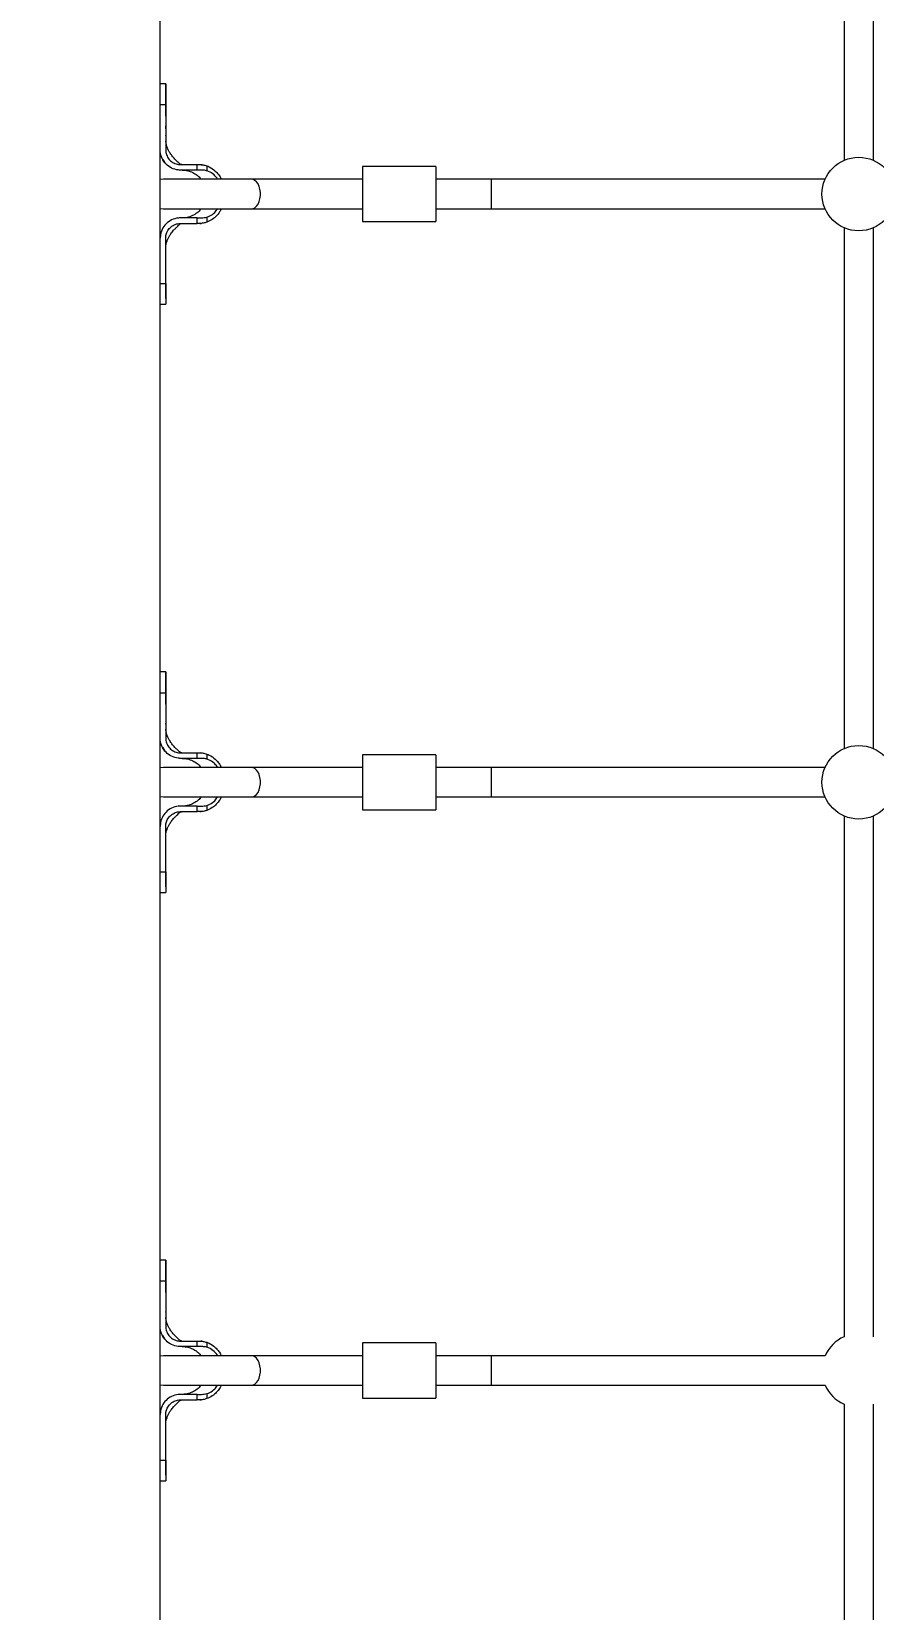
# Model space of a CAD drawing. Header units: millimetres. Extents: x -6304 to 6571, y -6082 to 4447.
# Drawn here: x -965 to -507, y -115 to 743 of the extents above; entities that cross this region are included whole.
import ezdxf

# ---------------------------------------------------------------- set-up
doc = ezdxf.new("R2010")
doc.units = ezdxf.units.MM
doc.layers.add('DIKOM_ОБЪЕКТ', color=7, linetype='Continuous')
doc.layers.add('DIKOM_РАЗМЕР_ОБЪЕКТА', color=7, linetype='Continuous')
doc.styles.add('style1', font='arial.ttf', dxfattribs={"width": 0.8})
doc.dimstyles.new('1-50', dxfattribs={"dimtxt": 300, "dimasz": 200, "dimexe": 100, "dimexo": 0, "dimgap": 100, "dimtad": 1, "dimtxsty": 'style1', "dimcen": 200, "dimclrd": 7, "dimclre": 7, "dimclrt": 7, "dimadec": 1, "dimazin": 2, "dimtfac": 1, "dimtmove": 0, "dimatfit": 2, "dimfxl": 0, "dimlwd": 25, "dimlwe": 18, "dimarcsym": 0})

# ---------------------------------------------------------------- blocks, each defined once
blk = doc.blocks.new('*D13')
at = {"layer": 'Defpoints', "color": 0, "transparency": 16777216}
for p in [(-3548.9, 424.04), (5070.79, -640.9), (5070.79, -4541.09)]:
    blk.add_point(p, dxfattribs=at)
at = {"layer": 'DIKOM_РАЗМЕР_ОБЪЕКТА', "color": 7, "lineweight": 18, "transparency": 16777216}
for p, q in [((-3548.9, 424.04), (-3548.9, -4641.09)), ((5070.79, -640.9), (5070.79, -4641.09))]:
    blk.add_line(p, q, dxfattribs=at)
at = {"layer": 'DIKOM_РАЗМЕР_ОБЪЕКТА', "color": 7, "lineweight": 25, "transparency": 16777216}
blk.add_line((-3148.9, -4541.09), (4670.79, -4541.09), dxfattribs=at)
at = {"layer": 'DIKOM_РАЗМЕР_ОБЪЕКТА', "color": 7, "transparency": 16777216}
for points in [[(-3148.9, -4474.42), (-3148.9, -4607.76), (-3548.9, -4541.09)], [(4670.79, -4474.42), (4670.79, -4607.76), (5070.79, -4541.09)]]:
    blk.add_solid(points, dxfattribs=at)
at = {"layer": 'DIKOM_РАЗМЕР_ОБЪЕКТА', "color": 7, "transparency": 16777216, "insert": (1449.19, -4307.92), "char_height": 300, "attachment_point": 5, "style": 'style1'}
blk.add_mtext('8650', dxfattribs=at)

msp = doc.modelspace()

# ---------------------------------------------------------------- linework, layer by layer
at = {"layer": 'DIKOM_ОБЪЕКТ', "color": 7, "linetype": 'Continuous', "lineweight": 15}
for p, q in [((-895.172, -504.962), (-895.172, 1495.038)), ((-523.172, 956.708), (-523.172, 673.369)), ((-507.172, 673.369), (-507.172, 956.708)), ((-892.172, 715.038), (-895.172, 715.038)), ((-892.172, 709.76), (-892.172, 715.027)), ((-892.172, 706.543), (-892.173, 707.815)), ((-895.172, 703.756), (-892.172, 703.756)), ((-892.172, 703.756), (-892.172, 679.038)), ((-893.919, 674.062), (-892.875, 672.308)), ((-892.959, 672.42), (-892.21, 671.603)), ((-884.172, 671.038), (-883.172, 671.038)), ((-883.172, 671.038), (-875.034, 671.038)), ((-875.034, 668.038), (-875.034, 671.038)), ((-872.401, 670.948), (-873.096, 670.974)), ((-869.824, 670.371), (-869.824, 667.653)), ((-745.172, 670.038), (-785.172, 670.038)), ((-785.172, 670.038), (-785.172, 655.038)), ((-745.172, 670.038), (-745.172, 655.038)), ((-893.457, 663.038), (-895.172, 662.852)), ((-845.457, 663.038), (-893.457, 663.038)), ((-883.172, 668.038), (-884.172, 668.038)), ((-875.034, 668.038), (-883.172, 668.038)), ((-785.172, 663.038), (-845.457, 663.038)), ((-715.172, 663.038), (-745.172, 663.038)), ((-533.503, 663.038), (-715.172, 663.038)), ((-715.172, 663.038), (-715.172, 647.038)), ((-785.172, 655.038), (-785.172, 640.038)), ((-745.172, 655.038), (-745.172, 640.038)), ((-895.172, 647.224), (-893.457, 647.038)), ((-893.457, 647.038), (-845.457, 647.038)), ((-845.457, 647.038), (-785.172, 647.038)), ((-745.172, 647.038), (-715.172, 647.038)), ((-715.172, 647.038), (-533.503, 647.038)), ((-883.172, 642.038), (-884.172, 642.038)), ((-884.172, 639.038), (-883.172, 639.038)), ((-875.034, 642.038), (-883.172, 642.038)), ((-883.172, 639.038), (-875.034, 639.038)), ((-875.034, 639.038), (-875.034, 642.038)), ((-873.542, 639.07), (-872.822, 639.087)), ((-873.521, 639.071), (-872.825, 639.123)), ((-869.824, 642.424), (-869.824, 639.706)), ((-785.172, 640.038), (-745.172, 640.038)), ((-523.172, 636.708), (-523.172, 353.369)), ((-507.172, 353.369), (-507.172, 636.708)), ((-892.172, 606.321), (-892.172, 631.024)), ((-895.172, 606.321), (-892.172, 606.321)), ((-892.172, 602.177), (-892.172, 595.059)), ((-895.172, 595.038), (-892.172, 595.038)), ((-892.172, 395.038), (-895.172, 395.038)), ((-892.172, 389.76), (-892.172, 395.027)), ((-892.172, 386.543), (-892.173, 387.815)), ((-895.172, 383.756), (-892.172, 383.756)), ((-892.172, 383.756), (-892.172, 359.038)), ((-893.919, 354.062), (-892.875, 352.308)), ((-892.959, 352.42), (-892.21, 351.603)), ((-884.172, 351.038), (-883.172, 351.038)), ((-883.172, 348.038), (-884.172, 348.038)), ((-883.172, 351.038), (-875.034, 351.038)), ((-875.034, 348.038), (-883.172, 348.038)), ((-875.034, 348.038), (-875.034, 351.038)), ((-872.401, 350.948), (-873.096, 350.974)), ((-869.824, 350.371), (-869.824, 347.653)), ((-745.172, 350.038), (-785.172, 350.038)), ((-785.172, 350.038), (-785.172, 335.038)), ((-745.172, 350.038), (-745.172, 335.038)), ((-893.457, 343.038), (-895.172, 342.852)), ((-845.457, 343.038), (-893.457, 343.038)), ((-785.172, 343.038), (-845.457, 343.038)), ((-785.172, 335.038), (-785.172, 320.038)), ((-715.172, 343.038), (-745.172, 343.038)), ((-745.172, 335.038), (-745.172, 320.038)), ((-533.503, 343.038), (-715.172, 343.038)), ((-715.172, 343.038), (-715.172, 327.038)), ((-895.172, 327.224), (-893.457, 327.038)), ((-893.457, 327.038), (-845.457, 327.038)), ((-845.457, 327.038), (-785.172, 327.038)), ((-745.172, 327.038), (-715.172, 327.038)), ((-715.172, 327.038), (-533.503, 327.038)), ((-883.172, 322.038), (-884.172, 322.038)), ((-884.172, 319.038), (-883.172, 319.038)), ((-875.034, 322.038), (-883.172, 322.038)), ((-883.172, 319.038), (-875.034, 319.038)), ((-875.034, 319.038), (-875.034, 322.038)), ((-873.542, 319.07), (-872.822, 319.087)), ((-873.521, 319.071), (-872.825, 319.123)), ((-869.824, 322.424), (-869.824, 319.706)), ((-785.172, 320.038), (-745.172, 320.038)), ((-892.172, 286.321), (-892.172, 311.024)), ((-523.172, 316.708), (-523.172, 33.369)), ((-507.172, 33.369), (-507.172, 316.708)), ((-895.172, 286.321), (-892.172, 286.321)), ((-895.172, 275.038), (-892.172, 275.038)), ((-892.172, 282.177), (-892.172, 275.059)), ((-892.172, 75.038), (-895.172, 75.038)), ((-892.172, 69.76), (-892.172, 75.027)), ((-895.172, 63.756), (-892.172, 63.756)), ((-892.172, 66.543), (-892.173, 67.815)), ((-892.172, 63.756), (-892.172, 39.038)), ((-893.919, 34.062), (-892.875, 32.308)), ((-892.959, 32.42), (-892.21, 31.603)), ((-884.172, 31.038), (-883.172, 31.038)), ((-883.172, 28.038), (-884.172, 28.038)), ((-883.172, 31.038), (-875.034, 31.038)), ((-875.034, 28.038), (-883.172, 28.038)), ((-875.034, 28.038), (-875.034, 31.038)), ((-872.401, 30.948), (-873.096, 30.974)), ((-869.824, 30.371), (-869.824, 27.653)), ((-745.172, 30.038), (-785.172, 30.038)), ((-785.172, 30.038), (-785.172, 15.038)), ((-745.172, 30.038), (-745.172, 15.038)), ((-893.457, 23.038), (-895.172, 22.852)), ((-845.457, 23.038), (-893.457, 23.038)), ((-785.172, 23.038), (-845.457, 23.038)), ((-715.172, 23.038), (-745.172, 23.038)), ((-533.503, 23.038), (-715.172, 23.038)), ((-715.172, 23.038), (-715.172, 7.038)), ((-785.172, 15.038), (-785.172, 0.038)), ((-745.172, 15.038), (-745.172, 0.038)), ((-895.172, 7.224), (-893.457, 7.038)), ((-893.457, 7.038), (-845.457, 7.038)), ((-883.172, 2.038), (-884.172, 2.038)), ((-875.034, 2.038), (-883.172, 2.038)), ((-875.034, -0.962), (-875.034, 2.038)), ((-869.824, 2.424), (-869.824, -0.294)), ((-845.457, 7.038), (-785.172, 7.038)), ((-785.172, 0.038), (-745.172, 0.038)), ((-745.172, 7.038), (-715.172, 7.038)), ((-715.172, 7.038), (-533.503, 7.038)), ((-884.172, -0.962), (-883.172, -0.962)), ((-883.172, -0.962), (-875.034, -0.962)), ((-873.542, -0.93), (-872.822, -0.913)), ((-873.521, -0.929), (-872.825, -0.877)), ((-523.172, -3.292), (-523.172, -286.631)), ((-507.172, -286.631), (-507.172, -3.292)), ((-892.172, -33.679), (-892.172, -8.976)), ((-895.172, -33.679), (-892.172, -33.679)), ((-892.172, -37.823), (-892.172, -44.941)), ((-895.172, -44.962), (-892.172, -44.962))]:
    msp.add_line(p, q, dxfattribs=at)
at = {"layer": 'DIKOM_ОБЪЕКТ', "color": 7, "linetype": 'Continuous', "lineweight": 15, "flags": 128}
for points in [[(-892.159, 686.7), (-892.158, 686.846), (-892.157, 686.992)], [(-845.457, 647.038), (-844.68, 647.144), (-843.68, 647.606), (-842.763, 648.417), (-841.972, 649.537), (-841.344, 650.914), (-840.908, 652.484), (-840.685, 654.173), (-840.685, 655.903), (-840.908, 657.593), (-841.344, 659.163), (-841.972, 660.54), (-842.763, 661.66), (-843.68, 662.47), (-844.68, 662.933), (-845.457, 663.038)], [(-892.159, 366.7), (-892.158, 366.846), (-892.157, 366.992)], [(-845.457, 327.038), (-844.68, 327.144), (-843.68, 327.606), (-842.763, 328.417), (-841.972, 329.537), (-841.344, 330.914), (-840.908, 332.484), (-840.685, 334.173), (-840.685, 335.903), (-840.908, 337.593), (-841.344, 339.163), (-841.972, 340.54), (-842.763, 341.66), (-843.68, 342.47), (-844.68, 342.933), (-845.457, 343.038)], [(-892.159, 46.7), (-892.158, 46.846), (-892.157, 46.992)], [(-845.457, 7.038), (-844.68, 7.144), (-843.68, 7.607), (-842.763, 8.417), (-841.972, 9.537), (-841.344, 10.914), (-840.908, 12.484), (-840.685, 14.173), (-840.685, 15.903), (-840.908, 17.593), (-841.344, 19.163), (-841.972, 20.54), (-842.763, 21.66), (-843.68, 22.47), (-844.68, 22.933), (-845.457, 23.038)]]:
    msp.add_lwpolyline(points, dxfattribs=at)
at = {"layer": 'DIKOM_ОБЪЕКТ', "color": 7, "linetype": 'Continuous', "lineweight": 15}
for centre in [(-515.172, 655.038), (-515.172, 335.038)]:
    msp.add_circle(centre, 20, dxfattribs=at)
for start, end in [(113.578178, 156.421822), (203.578178, 246.421822)]:
    msp.add_arc((-515.172, 15.038), 20, start, end, dxfattribs=at)
for points, knots in [([(-892.172, 715.017), (-892.172, 715.024), (-892.172, 715.117), (-892.172, 714.76), (-892.172, 713.906), (-892.173, 712.47), (-892.173, 710.533), (-892.172, 707.761), (-892.172, 705.262), (-892.172, 703.756)], [0, 0, 0, 0, 0.0122964, 0.1651445, 0.3136857, 0.4665326, 0.6150711, 0.7679178, 1, 1, 1, 1]), ([(-892.172, 706.765), (-892.172, 707.381), (-892.172, 708.594), (-892.172, 709.375), (-892.172, 709.76)], [0, 0, 0, 0, 0.5079457, 1, 1, 1, 1]), ([(-892.171, 702.164), (-892.171, 703.463), (-892.172, 705.952), (-892.172, 708.288), (-892.172, 709.404)], [0, 0, 0, 0, 0.52184414, 1, 1, 1, 1]), ([(-892.172, 697.434), (-892.172, 698.745), (-892.17, 701.253), (-892.171, 703.212), (-892.171, 704.148)], [0, 0, 0, 0, 0.52252925, 1, 1, 1, 1]), ([(-892.172, 690.588), (-892.172, 690.573), (-892.172, 690.501), (-892.171, 690.906), (-892.169, 691.459), (-892.17, 691.966), (-892.17, 692.059)], [0, 0, 0, 0, 0.106422, 0.5082955, 0.9101175, 1, 1, 1, 1]), ([(-884.172, 668.038), (-884.257, 668.039), (-884.682, 668.042), (-886.343, 668.161), (-889.105, 668.966), (-892.172, 671.181), (-894.319, 674.28), (-895.11, 677.071), (-895.161, 678.671), (-895.172, 679.038)], [0, 0, 0, 0, 0.0148061, 0.0741092, 0.2900428, 0.5059673, 0.7209462, 0.9360115, 1, 1, 1, 1]), ([(-883.35, 671.038), (-883.444, 671.039), (-883.622, 671.039), (-883.668, 671.054), (-883.715, 671.056), (-883.795, 671.077), (-883.83, 671.088), (-883.858, 671.098), (-883.892, 671.111), (-883.953, 671.135), (-884.199, 671.229), (-884.893, 671.769), (-885.805, 672.672), (-887.068, 673.869), (-888.075, 674.956), (-888.788, 675.837), (-889.444, 676.757), (-890.146, 677.854), (-890.916, 679.279), (-891.628, 681.022), (-892.107, 682.844), (-892.15, 683.541), (-892.172, 683.908)], [0, 0, 0, 0, 0.01819068, 0.03439257, 0.05285201, 0.05671345, 0.05831414, 0.05977883, 0.06125866, 0.06294936, 0.06743271, 0.0919661, 0.1710604, 0.26863176, 0.33756972, 0.39636513, 0.44278504, 0.50218453, 0.59349512, 0.71096299, 0.8479094, 1, 1, 1, 1]), ([(-892.172, 679.038), (-892.166, 678.813), (-892.137, 677.693), (-891.608, 675.703), (-890.092, 673.43), (-887.904, 671.795), (-885.803, 671.107), (-884.539, 671.054), (-884.172, 671.038)], [0, 0, 0, 0, 0.0541269, 0.2683316, 0.4825284, 0.6972849, 0.9119818, 1, 1, 1, 1]), ([(-892.756, 672.158), (-892.712, 672.103), (-892.622, 671.993), (-892.519, 671.873), (-892.467, 671.813)], [0, 0, 0, 0, 0.4998123, 1, 1, 1, 1]), ([(-875.034, 671.038), (-874.941, 671.038), (-874.581, 671.038), (-874.222, 671.038), (-873.954, 671.038)], [0, 0, 0, 0, 0.2563572, 1, 1, 1, 1]), ([(-873.954, 671.038), (-873.259, 671.015), (-871.847, 670.967), (-870.506, 670.572), (-869.824, 670.371)], [0, 0, 0, 0, 0.4921574, 1, 1, 1, 1]), ([(-869.824, 670.371), (-869.388, 670.201), (-867.699, 669.541), (-865.55, 668.012), (-863.622, 665.875), (-862.532, 664.347), (-862.077, 663.343), (-861.939, 663.038)], [0, 0, 0, 0, 0.1278159, 0.4954262, 0.7024586, 0.9095972, 1, 1, 1, 1]), ([(-883.238, 668.038), (-883.145, 668.038), (-882.973, 668.038), (-882.648, 668.029), (-881.961, 667.993), (-880.403, 667.801), (-878.122, 667.137), (-875.657, 665.741), (-873.919, 664.334), (-873.197, 663.305), (-873.01, 663.038)], [0, 0, 0, 0, 0.0245578, 0.045526, 0.0842025, 0.2012218, 0.4419334, 0.6815484, 0.9174658, 1, 1, 1, 1]), ([(-869.824, 667.653), (-869.905, 667.676), (-870.307, 667.793), (-871.363, 668.017), (-873.035, 668.045), (-874.365, 668.041), (-875.034, 668.038)], [0, 0, 0, 0, 0.0483747, 0.2421397, 0.6189428, 1, 1, 1, 1]), ([(-863.942, 663.038), (-864.05, 663.227), (-864.568, 664.126), (-866.105, 665.725), (-868.06, 667.061), (-869.489, 667.54), (-869.824, 667.653)], [0, 0, 0, 0, 0.0851609, 0.4052301, 0.8604563, 1, 1, 1, 1]), ([(-873.013, 647.038), (-873.194, 646.778), (-873.925, 645.723), (-875.723, 644.284), (-878.343, 642.832), (-880.854, 642.173), (-882.504, 642.041), (-883.117, 642.039), (-883.186, 642.038)], [0, 0, 0, 0, 0.0806727, 0.3274165, 0.5777289, 0.8434238, 0.9824751, 1, 1, 1, 1]), ([(-861.931, 647.038), (-862.237, 646.44), (-862.977, 644.991), (-864.63, 643.004), (-866.908, 640.991), (-868.8, 640.157), (-869.824, 639.706)], [0, 0, 0, 0, 0.1813769, 0.4389284, 0.6962497, 1, 1, 1, 1]), ([(-869.824, 642.424), (-869.247, 642.635), (-867.669, 643.212), (-865.56, 644.737), (-864.485, 646.334), (-864.011, 647.038)], [0, 0, 0, 0, 0.2442628, 0.6670527, 1, 1, 1, 1]), ([(-884.172, 642.038), (-884.257, 642.038), (-884.682, 642.035), (-886.336, 641.917), (-889.084, 641.117), (-892.143, 638.922), (-894.297, 635.841), (-895.107, 633.039), (-895.16, 631.422), (-895.172, 631.038)], [0, 0, 0, 0, 0.0148056, 0.0741053, 0.2887829, 0.5034631, 0.7180391, 0.9330863, 1, 1, 1, 1]), ([(-892.172, 626.068), (-892.157, 626.381), (-892.127, 626.981), (-891.78, 628.512), (-891.23, 630.066), (-890.517, 631.571), (-889.785, 632.811), (-889.019, 633.928), (-888.287, 634.875), (-887.335, 635.93), (-886.195, 636.984), (-885.322, 637.899), (-884.607, 638.55), (-884.16, 638.862), (-883.957, 638.941), (-883.907, 638.959), (-883.878, 638.971), (-883.854, 638.98), (-883.826, 638.99), (-883.743, 639.018), (-883.733, 639.016), (-883.628, 639.031), (-883.592, 639.036), (-883.27, 639.042), (-882.867, 639.04), (-882.519, 639.038)], [0, 0, 0, 0, 0.1241104, 0.2380991, 0.3399178, 0.4256471, 0.5083254, 0.557902, 0.6112759, 0.6761353, 0.7572169, 0.8239936, 0.8645836, 0.8837835, 0.8871776, 0.888513, 0.8896766, 0.8907743, 0.8919023, 0.8944829, 0.9117933, 0.9250794, 0.9328082, 0.9419571, 1, 1, 1, 1]), ([(-892.172, 631.024), (-892.171, 631.116), (-892.167, 631.578), (-892.041, 632.783), (-891.419, 634.721), (-889.915, 636.827), (-887.678, 638.395), (-885.636, 638.99), (-884.457, 639.029), (-884.172, 639.038)], [0, 0, 0, 0, 0.0220845, 0.1106187, 0.28902, 0.5028907, 0.7177136, 0.9318335, 1, 1, 1, 1]), ([(-875.034, 642.038), (-874.949, 642.038), (-874.524, 642.038), (-873.76, 642.043), (-872.091, 642.006), (-870.791, 642.246), (-869.824, 642.424)], [0, 0, 0, 0, 0.0484562, 0.2422516, 0.4360769, 1, 1, 1, 1]), ([(-873.954, 639.038), (-874.046, 639.038), (-874.406, 639.038), (-874.766, 639.038), (-875.034, 639.038)], [0, 0, 0, 0, 0.2563714, 1, 1, 1, 1]), ([(-869.824, 639.706), (-870.483, 639.51), (-871.822, 639.114), (-873.233, 639.064), (-873.951, 639.038)], [0, 0, 0, 0, 0.4916157, 1, 1, 1, 1]), ([(-892.155, 625.608), (-892.155, 625.674), (-892.155, 625.804), (-892.156, 625.941), (-892.156, 626.009)], [0, 0, 0, 0, 0.4983494, 1, 1, 1, 1]), ([(-892.171, 605.668), (-892.171, 606.601), (-892.17, 608.553), (-892.172, 611.053), (-892.172, 612.359)], [0, 0, 0, 0, 0.4775564, 1, 1, 1, 1]), ([(-892.172, 598.143), (-892.173, 599.057), (-892.173, 602.19), (-892.172, 605.327), (-892.171, 607.55)], [0, 0, 0, 0, 0.2916473, 1, 1, 1, 1]), ([(-892.172, 606.321), (-892.172, 606.238), (-892.172, 605.823), (-892.172, 604.108), (-892.173, 601.694), (-892.173, 599.157), (-892.173, 597.32), (-892.172, 595.985), (-892.172, 595.173), (-892.172, 595.096), (-892.172, 595.059)], [0, 0, 0, 0, 0.0123738, 0.0618902, 0.2611215, 0.4096336, 0.562451, 0.7109654, 0.8637824, 1, 1, 1, 1]), ([(-892.172, 395.017), (-892.172, 395.024), (-892.172, 395.117), (-892.172, 394.76), (-892.172, 393.906), (-892.173, 392.47), (-892.173, 390.533), (-892.172, 387.761), (-892.172, 385.262), (-892.172, 383.756)], [0, 0, 0, 0, 0.0122964, 0.1651444, 0.3136856, 0.4665318, 0.6150709, 0.7679169, 1, 1, 1, 1]), ([(-892.172, 386.765), (-892.172, 387.381), (-892.172, 388.594), (-892.172, 389.375), (-892.172, 389.76)], [0, 0, 0, 0, 0.5079459, 1, 1, 1, 1]), ([(-892.171, 382.164), (-892.171, 383.463), (-892.172, 385.952), (-892.172, 388.288), (-892.172, 389.404)], [0, 0, 0, 0, 0.5218456, 1, 1, 1, 1]), ([(-892.172, 377.434), (-892.172, 378.745), (-892.17, 381.253), (-892.171, 383.212), (-892.171, 384.148)], [0, 0, 0, 0, 0.5225285, 1, 1, 1, 1]), ([(-883.35, 351.038), (-883.444, 351.039), (-883.622, 351.039), (-883.668, 351.054), (-883.715, 351.056), (-883.795, 351.077), (-883.83, 351.088), (-883.858, 351.098), (-883.892, 351.112), (-883.953, 351.135), (-884.199, 351.229), (-884.893, 351.769), (-885.805, 352.672), (-887.068, 353.869), (-888.075, 354.956), (-888.788, 355.837), (-889.444, 356.757), (-890.146, 357.854), (-890.916, 359.279), (-891.628, 361.022), (-892.107, 362.844), (-892.15, 363.541), (-892.172, 363.908)], [0, 0, 0, 0, 0.0181907, 0.0343926, 0.052852, 0.0567133, 0.058314, 0.0597787, 0.0612589, 0.0629492, 0.067433, 0.0919664, 0.1710613, 0.268632, 0.3375706, 0.3963653, 0.442786, 0.5021847, 0.5934953, 0.7109625, 0.8479094, 1, 1, 1, 1]), ([(-884.172, 348.038), (-884.257, 348.039), (-884.682, 348.042), (-886.343, 348.162), (-889.105, 348.966), (-892.172, 351.181), (-894.319, 354.28), (-895.11, 357.071), (-895.161, 358.671), (-895.172, 359.038)], [0, 0, 0, 0, 0.0148061, 0.0741096, 0.2900433, 0.5059693, 0.7209488, 0.9360113, 1, 1, 1, 1]), ([(-892.756, 352.158), (-892.712, 352.103), (-892.622, 351.993), (-892.519, 351.873), (-892.467, 351.813)], [0, 0, 0, 0, 0.4998118, 1, 1, 1, 1]), ([(-892.172, 359.038), (-892.166, 358.813), (-892.137, 357.693), (-891.608, 355.703), (-890.092, 353.43), (-887.904, 351.795), (-885.803, 351.107), (-884.539, 351.054), (-884.172, 351.038)], [0, 0, 0, 0, 0.054127, 0.268332, 0.4825271, 0.6972839, 0.9119819, 1, 1, 1, 1]), ([(-883.238, 348.038), (-883.145, 348.038), (-882.973, 348.038), (-882.648, 348.029), (-881.961, 347.993), (-880.403, 347.801), (-878.122, 347.137), (-875.657, 345.741), (-873.919, 344.334), (-873.197, 343.305), (-873.01, 343.038)], [0, 0, 0, 0, 0.0245578, 0.045526, 0.0842028, 0.2012218, 0.4419337, 0.6815501, 0.9174678, 1, 1, 1, 1]), ([(-875.034, 351.038), (-874.941, 351.038), (-874.581, 351.038), (-874.222, 351.038), (-873.954, 351.038)], [0, 0, 0, 0, 0.2563572, 1, 1, 1, 1]), ([(-869.824, 347.653), (-869.905, 347.676), (-870.307, 347.793), (-871.363, 348.017), (-873.035, 348.045), (-874.365, 348.041), (-875.034, 348.038)], [0, 0, 0, 0, 0.0483747, 0.2421397, 0.6189428, 1, 1, 1, 1]), ([(-873.954, 351.038), (-873.259, 351.015), (-871.847, 350.967), (-870.506, 350.572), (-869.824, 350.371)], [0, 0, 0, 0, 0.4921582, 1, 1, 1, 1]), ([(-869.824, 350.371), (-869.388, 350.201), (-867.699, 349.541), (-865.55, 348.012), (-863.622, 345.875), (-862.532, 344.347), (-862.077, 343.343), (-861.939, 343.038)], [0, 0, 0, 0, 0.1278179, 0.4954265, 0.7024607, 0.9095948, 1, 1, 1, 1]), ([(-863.942, 343.038), (-864.05, 343.227), (-864.568, 344.126), (-866.105, 345.725), (-868.06, 347.061), (-869.489, 347.54), (-869.824, 347.653)], [0, 0, 0, 0, 0.0851575, 0.4052324, 0.8604564, 1, 1, 1, 1]), ([(-873.013, 327.038), (-873.194, 326.778), (-873.925, 325.723), (-875.723, 324.284), (-878.343, 322.832), (-880.854, 322.173), (-882.504, 322.041), (-883.117, 322.039), (-883.186, 322.038)], [0, 0, 0, 0, 0.0806725, 0.3274189, 0.5777305, 0.843424, 0.9824751, 1, 1, 1, 1]), ([(-861.931, 327.038), (-862.237, 326.44), (-862.977, 324.991), (-864.63, 323.004), (-866.908, 320.991), (-868.8, 320.157), (-869.824, 319.706)], [0, 0, 0, 0, 0.1813811, 0.4389299, 0.6962505, 1, 1, 1, 1]), ([(-869.824, 322.424), (-869.247, 322.635), (-867.669, 323.212), (-865.56, 324.737), (-864.485, 326.334), (-864.011, 327.038)], [0, 0, 0, 0, 0.2442615, 0.6670514, 1, 1, 1, 1]), ([(-884.172, 322.038), (-884.257, 322.038), (-884.682, 322.035), (-886.336, 321.917), (-889.084, 321.117), (-892.143, 318.922), (-894.297, 315.841), (-895.107, 313.039), (-895.16, 311.422), (-895.172, 311.038)], [0, 0, 0, 0, 0.0148056, 0.0741052, 0.2887822, 0.5034622, 0.7180394, 0.9330864, 1, 1, 1, 1]), ([(-892.172, 306.068), (-892.157, 306.381), (-892.127, 306.981), (-891.78, 308.512), (-891.23, 310.065), (-890.517, 311.571), (-889.785, 312.811), (-889.019, 313.928), (-888.287, 314.875), (-887.335, 315.93), (-886.195, 316.985), (-885.322, 317.899), (-884.607, 318.551), (-884.16, 318.862), (-883.957, 318.941), (-883.907, 318.959), (-883.878, 318.971), (-883.854, 318.98), (-883.826, 318.99), (-883.743, 319.018), (-883.733, 319.016), (-883.628, 319.031), (-883.592, 319.036), (-883.27, 319.042), (-882.867, 319.04), (-882.519, 319.038)], [0, 0, 0, 0, 0.1241104, 0.2380986, 0.3399173, 0.4256466, 0.5083263, 0.5579022, 0.6112755, 0.6761355, 0.7572171, 0.8239932, 0.8645844, 0.8837832, 0.8871777, 0.8885127, 0.8896764, 0.8907744, 0.8919024, 0.8944828, 0.9117934, 0.9250794, 0.9328082, 0.9419571, 1, 1, 1, 1]), ([(-892.172, 311.024), (-892.171, 311.116), (-892.167, 311.578), (-892.041, 312.783), (-891.419, 314.721), (-889.915, 316.827), (-887.678, 318.395), (-885.636, 318.99), (-884.457, 319.029), (-884.172, 319.038)], [0, 0, 0, 0, 0.0220821, 0.1106188, 0.2890204, 0.5028913, 0.7177131, 0.9318333, 1, 1, 1, 1]), ([(-875.034, 322.038), (-874.949, 322.038), (-874.524, 322.038), (-873.76, 322.043), (-872.091, 322.006), (-870.791, 322.246), (-869.824, 322.424)], [0, 0, 0, 0, 0.0484562, 0.2422516, 0.4360769, 1, 1, 1, 1]), ([(-873.954, 319.038), (-874.046, 319.038), (-874.406, 319.038), (-874.766, 319.038), (-875.034, 319.038)], [0, 0, 0, 0, 0.2563714, 1, 1, 1, 1]), ([(-869.824, 319.706), (-870.483, 319.51), (-871.822, 319.114), (-873.233, 319.064), (-873.951, 319.038)], [0, 0, 0, 0, 0.4916146, 1, 1, 1, 1]), ([(-892.155, 305.608), (-892.155, 305.674), (-892.155, 305.804), (-892.156, 305.941), (-892.156, 306.009)], [0, 0, 0, 0, 0.4983354, 1, 1, 1, 1]), ([(-892.171, 285.668), (-892.171, 286.601), (-892.17, 288.553), (-892.172, 291.053), (-892.172, 292.359)], [0, 0, 0, 0, 0.4775564, 1, 1, 1, 1]), ([(-892.172, 278.143), (-892.173, 279.057), (-892.173, 282.19), (-892.172, 285.327), (-892.171, 287.55)], [0, 0, 0, 0, 0.2916495, 1, 1, 1, 1]), ([(-892.172, 286.321), (-892.172, 286.238), (-892.172, 285.823), (-892.172, 284.108), (-892.173, 281.694), (-892.173, 279.157), (-892.173, 277.32), (-892.172, 275.985), (-892.172, 275.173), (-892.172, 275.096), (-892.172, 275.059)], [0, 0, 0, 0, 0.0123738, 0.0618891, 0.2611205, 0.4096327, 0.562451, 0.710965, 0.8637824, 1, 1, 1, 1]), ([(-892.172, 75.017), (-892.172, 75.024), (-892.172, 75.117), (-892.172, 74.76), (-892.172, 73.906), (-892.173, 72.47), (-892.173, 70.533), (-892.172, 67.761), (-892.172, 65.262), (-892.172, 63.756)], [0, 0, 0, 0, 0.0122964, 0.1651444, 0.3136856, 0.4665318, 0.6150709, 0.7679169, 1, 1, 1, 1]), ([(-892.172, 66.765), (-892.172, 67.381), (-892.172, 68.594), (-892.172, 69.375), (-892.172, 69.76)], [0, 0, 0, 0, 0.5079459, 1, 1, 1, 1]), ([(-892.171, 62.164), (-892.171, 63.463), (-892.172, 65.952), (-892.172, 68.288), (-892.172, 69.404)], [0, 0, 0, 0, 0.52184, 1, 1, 1, 1]), ([(-892.172, 57.434), (-892.172, 58.745), (-892.17, 61.253), (-892.171, 63.212), (-892.171, 64.148)], [0, 0, 0, 0, 0.5225285, 1, 1, 1, 1]), ([(-883.35, 31.038), (-883.444, 31.039), (-883.622, 31.039), (-883.668, 31.054), (-883.715, 31.056), (-883.795, 31.077), (-883.83, 31.088), (-883.858, 31.098), (-883.892, 31.112), (-883.953, 31.135), (-884.199, 31.229), (-884.893, 31.769), (-885.805, 32.672), (-887.068, 33.869), (-888.075, 34.956), (-888.788, 35.837), (-889.444, 36.757), (-890.146, 37.854), (-890.916, 39.279), (-891.628, 41.022), (-892.107, 42.844), (-892.15, 43.541), (-892.172, 43.908)], [0, 0, 0, 0, 0.01819067, 0.03439256, 0.05285203, 0.05671334, 0.05831403, 0.05977871, 0.06125892, 0.06294922, 0.06743299, 0.09196638, 0.17106003, 0.26863202, 0.33757063, 0.39636533, 0.44278449, 0.50218472, 0.59349529, 0.71096247, 0.84790942, 1, 1, 1, 1]), ([(-884.172, 28.038), (-884.257, 28.039), (-884.682, 28.042), (-886.343, 28.161), (-889.105, 28.966), (-892.172, 31.181), (-894.319, 34.28), (-895.11, 37.071), (-895.161, 38.671), (-895.172, 39.038)], [0, 0, 0, 0, 0.0148061, 0.0741092, 0.2900434, 0.505967, 0.720946, 0.9360114, 1, 1, 1, 1]), ([(-892.172, 39.038), (-892.166, 38.813), (-892.137, 37.693), (-891.608, 35.703), (-890.092, 33.43), (-887.904, 31.795), (-885.803, 31.107), (-884.539, 31.054), (-884.172, 31.038)], [0, 0, 0, 0, 0.054127, 0.268332, 0.4825271, 0.6972839, 0.9119819, 1, 1, 1, 1]), ([(-892.756, 32.158), (-892.712, 32.103), (-892.622, 31.993), (-892.519, 31.873), (-892.467, 31.813)], [0, 0, 0, 0, 0.4998118, 1, 1, 1, 1]), ([(-883.238, 28.038), (-883.145, 28.038), (-882.973, 28.038), (-882.648, 28.029), (-881.961, 27.993), (-880.403, 27.801), (-878.122, 27.137), (-875.657, 25.741), (-873.919, 24.334), (-873.197, 23.305), (-873.01, 23.038)], [0, 0, 0, 0, 0.0245578, 0.0455261, 0.0842027, 0.2012217, 0.4419336, 0.6815501, 0.9174678, 1, 1, 1, 1]), ([(-875.034, 31.038), (-874.941, 31.038), (-874.581, 31.038), (-874.222, 31.038), (-873.954, 31.038)], [0, 0, 0, 0, 0.2563572, 1, 1, 1, 1]), ([(-869.824, 27.653), (-869.905, 27.676), (-870.307, 27.793), (-871.363, 28.017), (-873.035, 28.045), (-874.365, 28.041), (-875.034, 28.038)], [0, 0, 0, 0, 0.0483747, 0.2421397, 0.6189428, 1, 1, 1, 1]), ([(-873.954, 31.038), (-873.259, 31.015), (-871.847, 30.967), (-870.506, 30.572), (-869.824, 30.371)], [0, 0, 0, 0, 0.4921565, 1, 1, 1, 1]), ([(-869.824, 30.371), (-869.388, 30.201), (-867.699, 29.541), (-865.55, 28.012), (-863.622, 25.875), (-862.532, 24.347), (-862.077, 23.343), (-861.939, 23.038)], [0, 0, 0, 0, 0.1278162, 0.4954257, 0.7024604, 0.9095994, 1, 1, 1, 1]), ([(-863.942, 23.038), (-864.05, 23.227), (-864.568, 24.126), (-866.105, 25.725), (-868.06, 27.061), (-869.489, 27.54), (-869.824, 27.653)], [0, 0, 0, 0, 0.0851577, 0.4052273, 0.8604561, 1, 1, 1, 1]), ([(-884.172, 2.038), (-884.257, 2.038), (-884.682, 2.035), (-886.336, 1.917), (-889.084, 1.117), (-892.143, -1.078), (-894.297, -4.159), (-895.107, -6.961), (-895.16, -8.578), (-895.172, -8.962)], [0, 0, 0, 0, 0.0148056, 0.0741053, 0.2887837, 0.5034641, 0.7180388, 0.9330863, 1, 1, 1, 1]), ([(-873.013, 7.038), (-873.194, 6.778), (-873.925, 5.723), (-875.723, 4.284), (-878.343, 2.832), (-880.854, 2.173), (-882.504, 2.041), (-883.117, 2.039), (-883.186, 2.038)], [0, 0, 0, 0, 0.08067272, 0.32741669, 0.57772911, 0.84342351, 0.98247507, 1, 1, 1, 1]), ([(-875.034, 2.038), (-874.949, 2.038), (-874.524, 2.038), (-873.76, 2.043), (-872.091, 2.006), (-870.791, 2.246), (-869.824, 2.424)], [0, 0, 0, 0, 0.0484562, 0.2422516, 0.4360769, 1, 1, 1, 1]), ([(-861.931, 7.038), (-862.237, 6.44), (-862.977, 4.991), (-864.63, 3.004), (-866.908, 0.991), (-868.8, 0.157), (-869.824, -0.294)], [0, 0, 0, 0, 0.1813772, 0.4389273, 0.6962491, 1, 1, 1, 1]), ([(-869.824, 2.424), (-869.247, 2.635), (-867.669, 3.212), (-865.56, 4.737), (-864.485, 6.334), (-864.011, 7.038)], [0, 0, 0, 0, 0.244263, 0.6670556, 1, 1, 1, 1]), ([(-892.172, -13.932), (-892.157, -13.619), (-892.127, -13.019), (-891.78, -11.488), (-891.23, -9.934), (-890.517, -8.429), (-889.785, -7.189), (-889.019, -6.072), (-888.287, -5.125), (-887.335, -4.07), (-886.195, -3.015), (-885.322, -2.101), (-884.607, -1.449), (-884.16, -1.138), (-883.957, -1.059), (-883.907, -1.041), (-883.878, -1.029), (-883.854, -1.02), (-883.826, -1.01), (-883.743, -0.982), (-883.733, -0.984), (-883.628, -0.969), (-883.592, -0.964), (-883.27, -0.958), (-882.867, -0.96), (-882.519, -0.962)], [0, 0, 0, 0, 0.1241104, 0.2380987, 0.3399174, 0.4256467, 0.5083264, 0.5579023, 0.6112756, 0.6761356, 0.7572172, 0.8239934, 0.8645833, 0.8837832, 0.8871777, 0.8885128, 0.8896764, 0.8907744, 0.8919024, 0.8944828, 0.9117933, 0.9250794, 0.9328082, 0.9419571, 1, 1, 1, 1]), ([(-892.172, -8.976), (-892.171, -8.884), (-892.167, -8.422), (-892.041, -7.217), (-891.419, -5.279), (-889.915, -3.173), (-887.678, -1.605), (-885.636, -1.01), (-884.457, -0.971), (-884.172, -0.962)], [0, 0, 0, 0, 0.0220821, 0.1106188, 0.2890204, 0.5028913, 0.7177131, 0.9318333, 1, 1, 1, 1]), ([(-873.954, -0.962), (-874.046, -0.962), (-874.406, -0.962), (-874.766, -0.962), (-875.034, -0.962)], [0, 0, 0, 0, 0.2563714, 1, 1, 1, 1]), ([(-869.824, -0.294), (-870.483, -0.49), (-871.822, -0.886), (-873.233, -0.936), (-873.951, -0.962)], [0, 0, 0, 0, 0.4916169, 1, 1, 1, 1]), ([(-892.155, -14.392), (-892.155, -14.326), (-892.155, -14.196), (-892.156, -14.059), (-892.156, -13.991)], [0, 0, 0, 0, 0.4983354, 1, 1, 1, 1]), ([(-892.172, -41.857), (-892.173, -40.943), (-892.173, -37.81), (-892.172, -34.673), (-892.171, -32.45)], [0, 0, 0, 0, 0.2916495, 1, 1, 1, 1]), ([(-892.172, -33.679), (-892.172, -33.762), (-892.172, -34.177), (-892.172, -35.892), (-892.173, -38.306), (-892.173, -40.843), (-892.173, -42.68), (-892.172, -44.015), (-892.172, -44.827), (-892.172, -44.904), (-892.172, -44.941)], [0, 0, 0, 0, 0.0123738, 0.0618891, 0.2611205, 0.4096327, 0.562451, 0.710965, 0.8637824, 1, 1, 1, 1]), ([(-892.171, -34.332), (-892.171, -33.399), (-892.17, -31.447), (-892.172, -28.947), (-892.172, -27.641)], [0, 0, 0, 0, 0.4775564, 1, 1, 1, 1])]:
    msp.add_open_spline(points, degree=3, knots=knots, dxfattribs=at)

# ---------------------------------------------------------------- dimensions: what is measured, and where the dimension line sits
at = {"layer": 'DIKOM_РАЗМЕР_ОБЪЕКТА'}
dim = msp.add_linear_dim(base=(5070.79, -4541.091), p1=(-3548.896, 424.038), p2=(5070.79, -640.9), text='8650', dimstyle='1-50', override={"dimasz": 400, "dimgap": 80}, dxfattribs=at)
dim.commit()
dim.dimension.update_dxf_attribs({"geometry": '*D13', "text_midpoint": (1449.191, -4541.091), "dimtype": 160})

doc.saveas('drawing.dxf')
